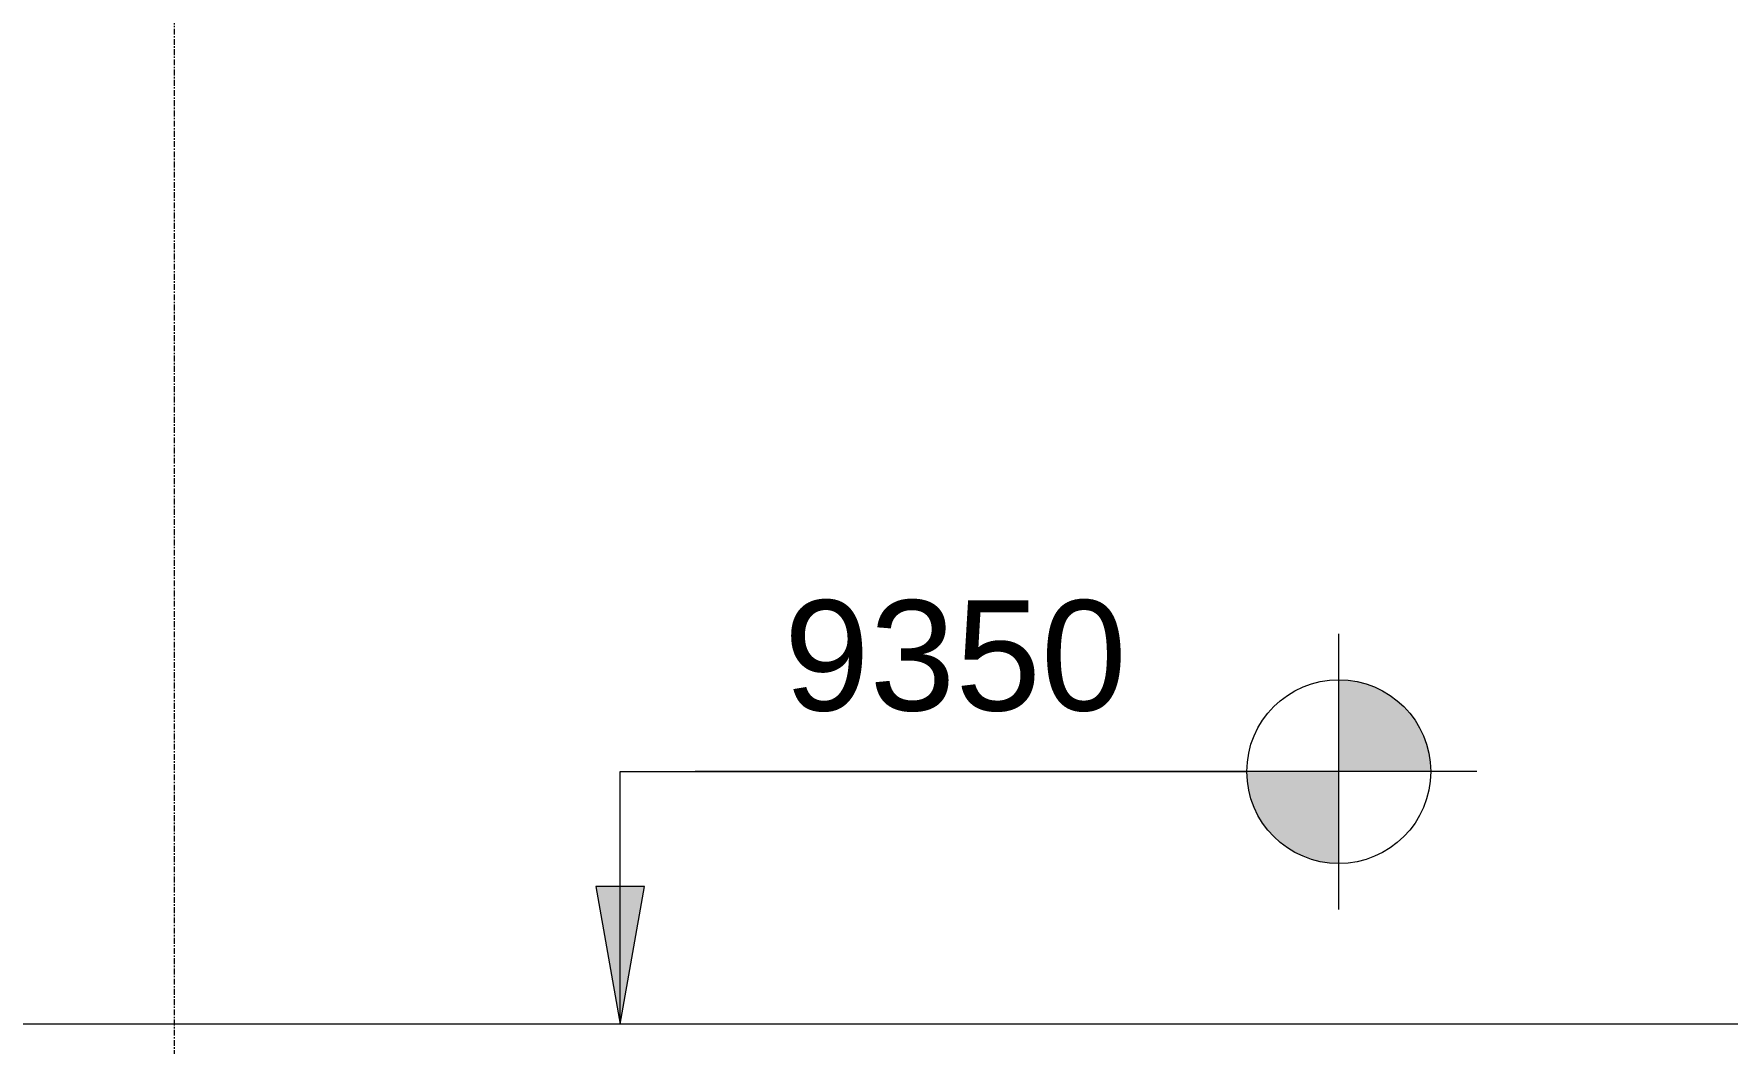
# Model space of a CAD drawing. Header units: millimetres. Extents: x -25665 to 25841, y -6376 to 15610.
# Drawn here: x -7034 to -3350, y 9309 to 11505 of the extents above; entities that cross this region are included whole.
import ezdxf

# ---------------------------------------------------------------- set-up
doc = ezdxf.new("R2010")
doc.units = ezdxf.units.MM
doc.linetypes.add('Grid Line', pattern=[22.225, 12.7, -3.175, 3.175, -3.175])
for name, color, linetype, lineweight in [('A-WALL', 113, 'Continuous', 9), ('G-ANNO-DIMS', 111, 'Continuous', 9), ('S-GRID', 1, 'Continuous', 9)]:
    doc.layers.add(name, color=color, linetype=linetype, lineweight=lineweight)
doc.styles.add('Arial_2', font='arial.ttf', dxfattribs={"height": 240})

# ---------------------------------------------------------------- blocks, each defined once
blk = doc.blocks.new('Spot Elevations - Standard-23738-Section - D')
at = {"layer": 'G-ANNO-DIMS'}
h = blk.add_hatch(color=256, dxfattribs=at)
edge = h.paths.add_edge_path()
edge.add_line((-4194.8, 9899.7), (-3994.8, 9899.7))
edge.add_arc((-4194.8, 9899.7), 200, 0, 90)
edge.add_line((-4194.8, 10099.7), (-4194.8, 9899.7))
h = blk.add_hatch(color=256, dxfattribs=at)
edge = h.paths.add_edge_path()
edge.add_line((-4194.8, 9899.7), (-4394.8, 9899.7))
edge.add_arc((-4194.8, 9899.7), 200, 180, 270)
edge.add_line((-4194.8, 9699.7), (-4194.8, 9899.7))
for p, q in [((-4194.8, 9599.7), (-4194.8, 10199.7)), ((-3894.8, 9899.7), (-5594.8, 9899.7))]:
    blk.add_line(p, q, dxfattribs=at)
blk.add_circle((-4194.8, 9899.7), 200, dxfattribs=at)

msp = doc.modelspace()

# ---------------------------------------------------------------- hatches: boundary and pattern name
at = {"layer": 'G-ANNO-DIMS'}
msp.add_hatch(color=256, dxfattribs=at).paths.add_polyline_path([(-5758.5, 9350), (-5705.6, 9650), (-5811.4, 9650)])

# ---------------------------------------------------------------- linework, layer by layer
at = {"layer": 'A-WALL'}
msp.add_line((5037.2, 9350), (-11212.8, 9350), dxfattribs=at)
at = {"layer": 'G-ANNO-DIMS'}
for p, q in [((-5758.5, 9899.7), (-4394.8, 9899.7)), ((-5758.5, 9350), (-5758.5, 9899.7)), ((-5705.6, 9650), (-5811.4, 9650)), ((-5811.4, 9650), (-5758.5, 9350)), ((-5758.5, 9350), (-5705.6, 9650))]:
    msp.add_line(p, q, dxfattribs=at)
at = {"layer": 'S-GRID', "linetype": 'Grid Line'}
msp.add_line((-6727.8, -653.8), (-6727.8, 14809.9), dxfattribs=at)

# ---------------------------------------------------------------- block references
at = {"layer": 'G-ANNO-DIMS'}
msp.add_blockref('Spot Elevations - Standard-23738-Section - D', (0, 0), dxfattribs=at)

# ---------------------------------------------------------------- texts
at = {"layer": 'G-ANNO-DIMS', "insert": (-5402, 10272.6), "char_height": 240, "width": 893.244, "attachment_point": 1, "line_spacing_factor": 0.941778, "style": 'Arial_2'}
msp.add_mtext('9350', dxfattribs=at)

doc.saveas('drawing.dxf')
